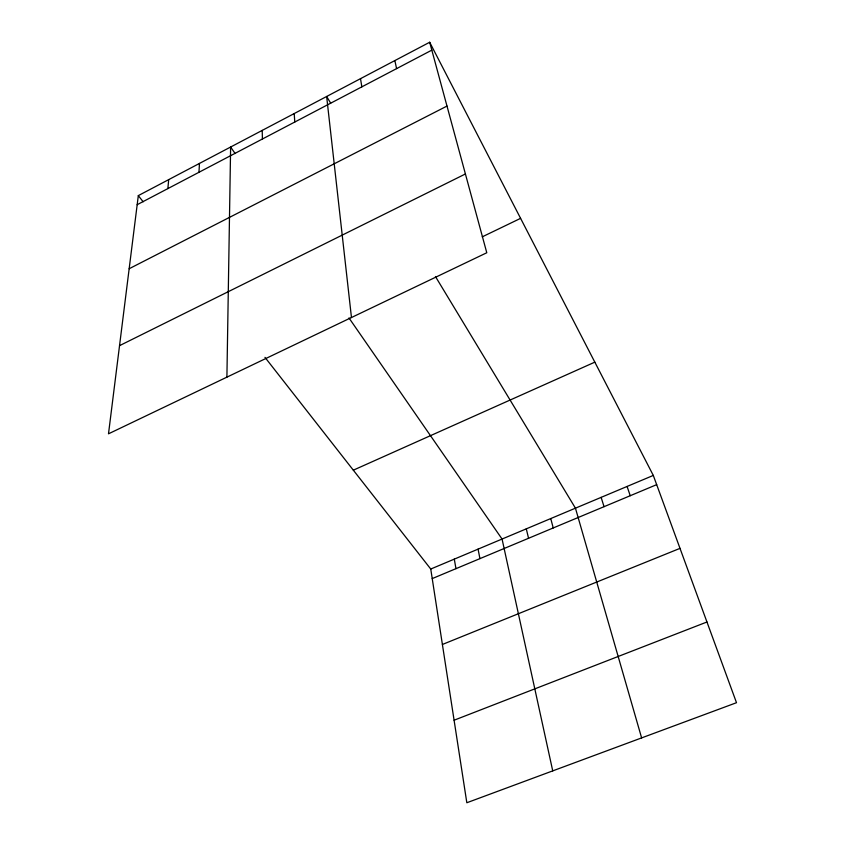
<?xml version="1.0" encoding="UTF-8"?>
<svg xmlns="http://www.w3.org/2000/svg" width="845" height="845" viewBox="0 0 845 845"><rect width="100%" height="100%" fill="white"/><g stroke="black" fill="none" stroke-linecap="round" stroke-linejoin="round"><path stroke-width="1.27" d="M226.904 377.145L230.622 147.03L235.132 153.536M198.976 172.285L199.452 163.434M167.87 188.593L168.683 179.626M138.316 195.617L108.498 433.823L486.783 252.75L429.682 42.25L138.316 195.617L143.154 201.786M137.175 204.701L431.827 50.14M129.169 268.731L446.994 106.069M119.536 345.658L465.415 173.964M482.252 236.843L520.594 218.348M353.337 470.169L594.827 362.146M430.749 569.034L653.301 475.429L736.502 702.702L466.831 802.75L430.749 569.034L264.981 357.361M432.228 578.593L656.681 484.65M442.4 644.471L680.003 548.363M454.092 720.215L706.959 621.994M348.974 317.942L502.057 539.036L552.736 770.883M330.67 103.153L326.645 96.488L351.467 317.53M435.45 276.526L575.445 508.172L641.619 737.907M429.682 42.25L653.301 475.429M627.085 486.456L630.233 495.719M601.133 497.367L604.048 506.673M550.75 518.566L553.221 527.945M526.287 528.854L528.558 538.276M394.858 60.586L396.58 68.625M478.069 549.134L479.928 558.629M454.293 559.126L455.962 568.653M360.509 78.659L361.84 86.855M294.208 113.557L294.778 122.029M262.214 130.405L262.415 139.002"/></g></svg>
